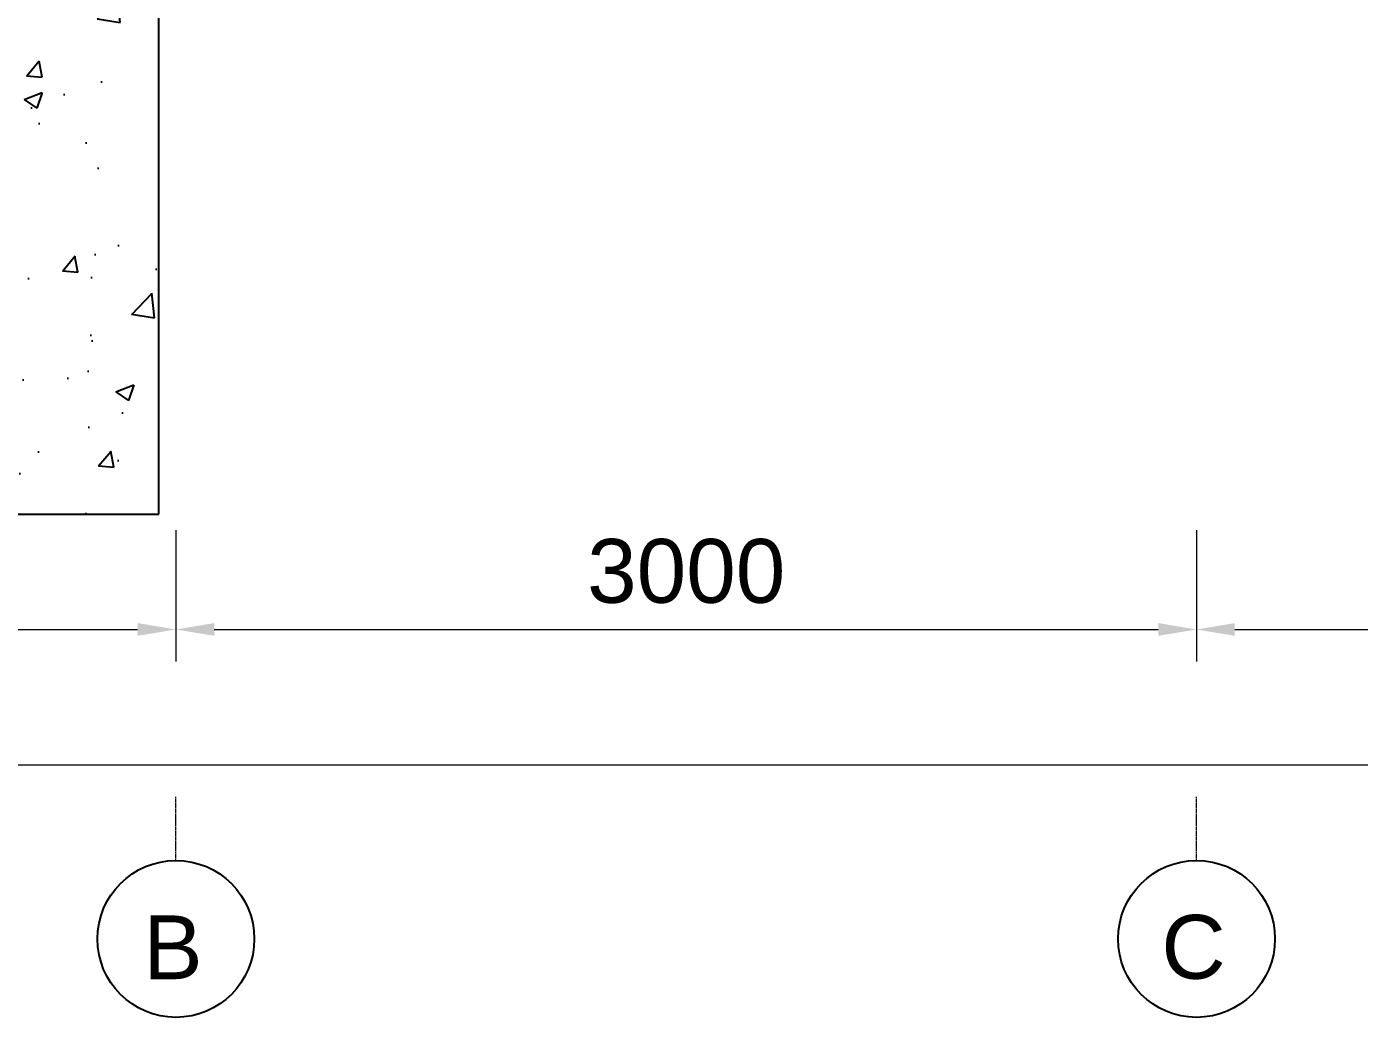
# Model space of a CAD drawing. Header units: millimetres. Extents: x 3220 to 226993, y 817 to 176024.
# Drawn here: x 122965 to 126883, y 70563 to 73475 of the extents above; entities that cross this region are included whole.
import ezdxf

# ---------------------------------------------------------------- set-up
doc = ezdxf.new("R2010")
doc.units = ezdxf.units.MM
doc.linetypes.add('CENTER', pattern=[10.16, 6.35, -1.27, 1.27, -1.27])
doc.styles.add('ARIAL_BOLD', font='arial.ttf')
doc.dimstyles.new('ECHE 75', dxfattribs={"dimscale": 75, "dimtxt": 2.5, "dimasz": 1.5, "dimexe": 1.25, "dimexo": 0.625, "dimgap": 1, "dimtad": 1, "dimdec": 0, "dimtxsty": 'ARIAL_BOLD', "dimcen": 2.5, "dimclrd": 4, "dimclre": 4, "dimclrt": 6, "dimadec": 0, "dimazin": 0, "dimtfac": 1, "dimtdec": 0, "dimtmove": 0, "dimatfit": 3, "dimfxl": 1, "dimlwd": 13, "dimlwe": 13, "dimarcsym": 0})

# ---------------------------------------------------------------- blocks, each defined once
blk = doc.blocks.new('*D551')
at = {"color": 4, "lineweight": 13, "transparency": 16777216}
for p, q in [((120404.1, 71995.5), (120404.1, 71609.7)), ((123404.1, 71995.5), (123404.1, 71609.7)), ((120516.6, 71703.4), (123291.6, 71703.4))]:
    blk.add_line(p, q, dxfattribs=at)
at = {"color": 4, "transparency": 16777216}
for points in [[(120516.6, 71722.2), (120516.6, 71684.7), (120404.1, 71703.4)], [(123291.6, 71722.2), (123291.6, 71684.7), (123404.1, 71703.4)]]:
    blk.add_solid(points, dxfattribs=at)
at = {"layer": 'Defpoints', "color": 0, "transparency": 16777216}
for p in [(120404.1, 72042.4), (123404.1, 72042.4), (123404.1, 71703.4)]:
    blk.add_point(p, dxfattribs=at)
at = {"color": 6, "transparency": 16777216, "insert": (121904.1, 71874.2), "char_height": 187.5, "attachment_point": 5, "style": 'ARIAL_BOLD'}
blk.add_mtext('3000', dxfattribs=at)
blk = doc.blocks.new('*D552')
at = {"color": 4, "lineweight": 13, "transparency": 16777216}
for p, q in [((123404.1, 71995.5), (123404.1, 71609.7)), ((126404.1, 71995.5), (126404.1, 71609.7)), ((123516.6, 71703.4), (126291.6, 71703.4))]:
    blk.add_line(p, q, dxfattribs=at)
at = {"color": 4, "transparency": 16777216}
for points in [[(123516.6, 71722.2), (123516.6, 71684.7), (123404.1, 71703.4)], [(126291.6, 71722.2), (126291.6, 71684.7), (126404.1, 71703.4)]]:
    blk.add_solid(points, dxfattribs=at)
at = {"layer": 'Defpoints', "color": 0, "transparency": 16777216}
for p in [(123404.1, 72042.4), (126404.1, 72042.4), (126404.1, 71703.4)]:
    blk.add_point(p, dxfattribs=at)
at = {"color": 6, "transparency": 16777216, "insert": (124904.1, 71874.2), "char_height": 187.5, "attachment_point": 5, "style": 'ARIAL_BOLD'}
blk.add_mtext('3000', dxfattribs=at)
blk = doc.blocks.new('*D553')
at = {"color": 4, "lineweight": 13, "transparency": 16777216}
for p, q in [((126404.1, 71995.5), (126404.1, 71609.7)), ((129404.1, 71995.5), (129404.1, 71609.7)), ((126516.6, 71703.4), (129291.6, 71703.4))]:
    blk.add_line(p, q, dxfattribs=at)
at = {"color": 4, "transparency": 16777216}
for points in [[(126516.6, 71722.2), (126516.6, 71684.7), (126404.1, 71703.4)], [(129291.6, 71722.2), (129291.6, 71684.7), (129404.1, 71703.4)]]:
    blk.add_solid(points, dxfattribs=at)
at = {"layer": 'Defpoints', "color": 0, "transparency": 16777216}
for p in [(126404.1, 72042.4), (129404.1, 72042.4), (129404.1, 71703.4)]:
    blk.add_point(p, dxfattribs=at)
at = {"color": 6, "transparency": 16777216, "insert": (127904.1, 71874.2), "char_height": 187.5, "attachment_point": 5, "style": 'ARIAL_BOLD'}
blk.add_mtext('3000', dxfattribs=at)
blk = doc.blocks.new('*D556')
at = {"color": 4, "lineweight": 13, "transparency": 16777216}
for p, q in [((120404.1, 71562.8), (120404.1, 71211.9)), ((135404.1, 71562.8), (135404.1, 71211.9)), ((120516.6, 71305.6), (135291.6, 71305.6))]:
    blk.add_line(p, q, dxfattribs=at)
at = {"color": 4, "transparency": 16777216}
for points in [[(120516.6, 71324.4), (120516.6, 71286.9), (120404.1, 71305.6)], [(135291.6, 71324.4), (135291.6, 71286.9), (135404.1, 71305.6)]]:
    blk.add_solid(points, dxfattribs=at)
at = {"layer": 'Defpoints', "color": 0, "transparency": 16777216}
for p in [(120404.1, 71609.7), (135404.1, 71609.7), (135404.1, 71305.6)]:
    blk.add_point(p, dxfattribs=at)
at = {"color": 6, "transparency": 16777216, "insert": (127904.1, 71476.4), "char_height": 187.5, "attachment_point": 5, "style": 'ARIAL_BOLD'}
blk.add_mtext('15000', dxfattribs=at)
blk = doc.blocks.new('section 7-6')
h = blk.add_hatch()
h.set_pattern_fill('AR-CONC', color=256, scale=3)
h.set_pattern_definition([(50, (0, -500), (546.554, -47.817), [57.15, -628.65]), (355, (0, -500), (-105.73, 573.17), [45.72, -502.92]), (100.451, (45.55, -504), (440.824, 525.353), [48.57, -534.27]), (46.184, (0, -347.6), (813.24, -126.13), [85.725, -942.975]), (96.636, (67.8, -358.1), (712.21, 742.28), [72.86, -801.41]), (351.184, (0, -347.6), (712.21, 742.28), [68.58, -754.38]), (21, (76.2, -385.7), (454.843, -306.796), [57.15, -628.65]), (326, (76.2, -385.7), (185.406, 552.564), [45.72, -502.92]), (71.451, (114.1, -411.27), (640.25, 245.77), [48.57, -534.27]), (37.5, (0, -500), (9.266, 253.665), [0, -496.824, 0, -510.54, 0, -504.825]), (7.5, (0, -500), (200.459, 300.542), [0, -291.084, 0, -485.394, 0, -192.405]), (327.5, (-169.93, -500), (406.772, -17.186), [0, -190.5, 0, -594.36, 0, -788.67]), (317.5, (-246.13, -500), (444.388, 76.28), [0, -247.65, 0, -394.716, 0, -560.07])])
h.paths.add_polyline_path([(250, -4074.6), (-250, -4074.6), (-250, -5500), (2950, -5500), (2950, -3976.2), (2450, -3976.2), (2450, -5000), (250, -5000)])
for p, q in [((2950, -5500), (2950, -4000)), ((-250, -5500), (2950, -5500))]:
    blk.add_line(p, q)

msp = doc.modelspace()

# ---------------------------------------------------------------- linework, layer by layer
at = {"color": 1, "linetype": 'CENTER', "lineweight": 9}
for p, q in [((123404.1, 71024.4), (123404.1, 71211.9)), ((126404.1, 71024.4), (126404.1, 71211.9))]:
    msp.add_line(p, q, dxfattribs=at)
at = {"color": 5}
for centre in [(123404.1, 70793.9), (126404.1, 70793.9)]:
    msp.add_circle(centre, 230.5, dxfattribs=at)

# ---------------------------------------------------------------- block references
msp.add_blockref('section 7-6', (120404.1, 77542.4))

# ---------------------------------------------------------------- texts
at = {"char_height": 187.5, "attachment_point": 5, "style": 'ARIAL_BOLD'}
for s, insert in [('B', (123395.3, 70769.3)), ('C', (126395.3, 70769.3))]:
    msp.add_mtext(s, dxfattribs=dict(at, insert=insert))

# ---------------------------------------------------------------- dimensions: what is measured, and where the dimension line sits
for base, p1, p2, picture, middle in [((123404.1, 71703.4), (120404.1, 72042.4), (123404.1, 72042.4), '*D551', (121904.1, 71874.2)), ((126404.1, 71703.4), (123404.1, 72042.4), (126404.1, 72042.4), '*D552', (124904.1, 71874.2)), ((129404.1, 71703.4), (126404.1, 72042.4), (129404.1, 72042.4), '*D553', (127904.1, 71874.2)), ((135404.1, 71305.6), (120404.1, 71609.7), (135404.1, 71609.7), '*D556', (127904.1, 71476.4))]:
    dim = msp.add_linear_dim(base=base, p1=p1, p2=p2, dimstyle='ECHE 75')
    dim.commit()
    dim.dimension.update_dxf_attribs({"geometry": picture, "text_midpoint": middle})

doc.saveas('drawing.dxf')
